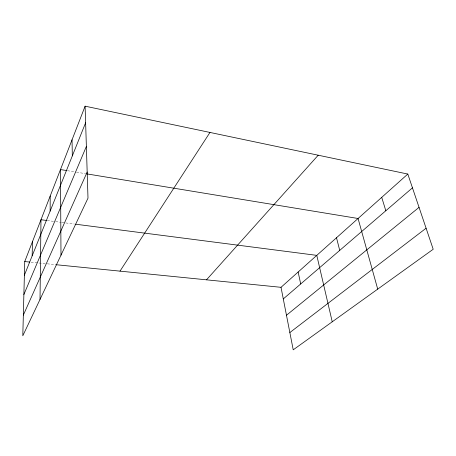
<?xml version="1.0" encoding="UTF-8"?>
<svg xmlns="http://www.w3.org/2000/svg" width="456" height="456" viewBox="0 0 456 456"><rect width="100%" height="100%" fill="white"/><g stroke="black" fill="none" stroke-linecap="round" stroke-linejoin="round"><path stroke-width="0.34" stroke-dasharray="2.28 1.71" d="M31.082 262.2L46.586 263.762M47.293 263.83L55.045 264.611M47.259 220.544L54.914 221.53M55.615 221.622L61.184 222.34M61.879 222.431L74.413 224.05M67.465 170.698L75.844 172.077M76.54 172.191L85.614 173.685"/><path stroke-width="0.68" d="M50.143 211.094L50.2 196.017M40.014 299.45L40.989 219.735L46.558 220.453M32.171 255.833L32.45 241.714M85.107 106.174L24.738 261.562L22.8 335.787L87.997 198.155L85.107 106.174L407.812 174.061L433.2 249.261L293.225 349.826L281.016 287.314L407.812 174.061M24.379 275.23L85.631 122.755M23.877 294.536L86.372 146.433M23.341 315.113L87.181 172.043M120.002 271.138L209.971 132.439M206.494 279.824L318.214 155.211M283.284 298.931L412.463 187.838M286.471 315.25L419.053 207.355M289.851 332.549L426.098 228.222M24.738 261.562L29.668 262.058M55.752 264.68L281.016 287.314M75.804 224.232L316.783 255.366L332.236 321.799M66.77 170.584L60.488 169.552L60.99 255.172M87.01 173.913L358.063 218.492L377.716 289.121M381.723 197.362L385.822 210.752M336.505 237.747L339.72 250.395M298.15 272.01L300.692 283.957M72.037 139.821L72.322 155.889"/></g></svg>
